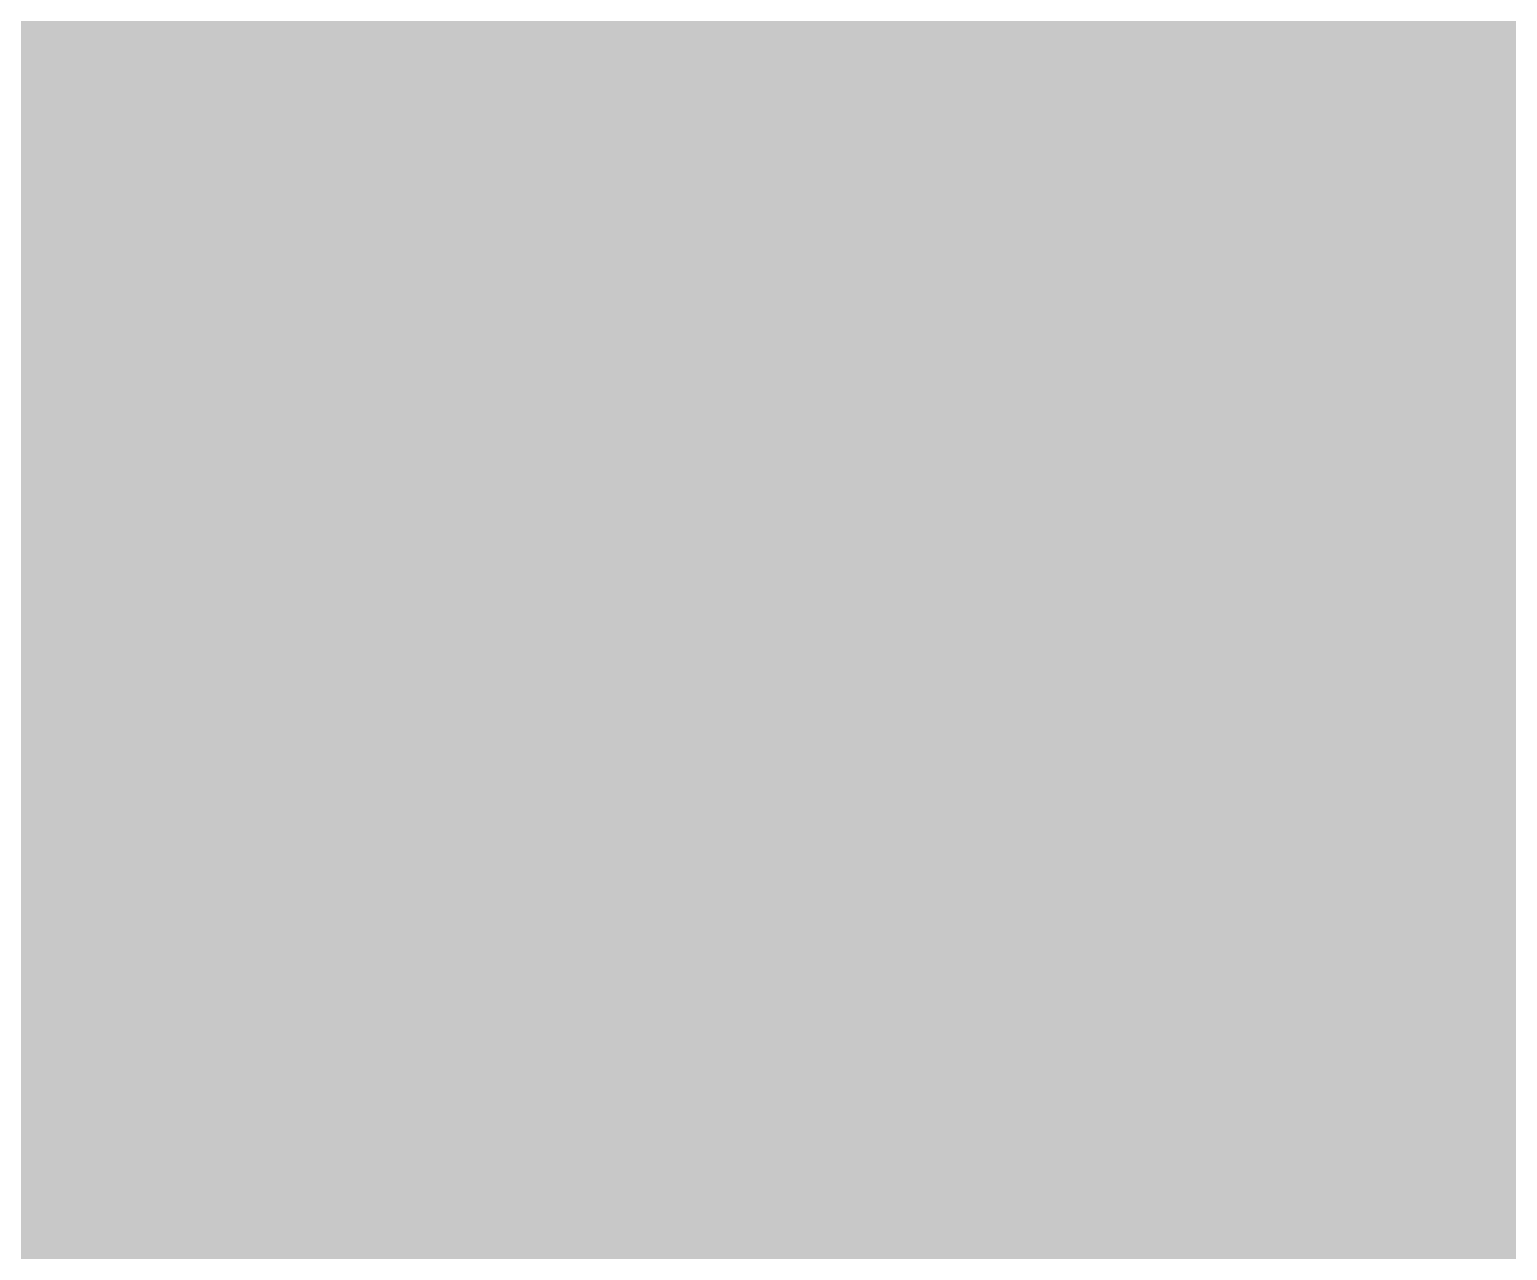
# Model space of a CAD drawing. Header units: metres. Extents: x -6 to 1255, y -2 to 532.
# Drawn here: x 966.571 to 971.095, y 322.952 to 326.689 of the extents above; entities that cross this region are included whole.
import ezdxf

# ---------------------------------------------------------------- set-up
doc = ezdxf.new("R2010")
doc.units = ezdxf.units.M
doc.header["$MEASUREMENT"] = 0
doc.layers.add('TPX_BUILDINGS_HATCH', color=7, linetype='CONTINUOUS', lineweight=0, true_color=0xf0f0f0)

msp = doc.modelspace()

# ---------------------------------------------------------------- hatches: boundary and pattern name
at = {"layer": 'TPX_BUILDINGS_HATCH'}
msp.add_hatch(color=256, dxfattribs=at).paths.add_polyline_path([(944.2987, 331.9148), (943.1102, 329.7243), (951.5987, 325.6618), (952.4297, 325.2643), (953.8497, 324.5843), (960.1697, 321.5543), (958.9897, 319.1643), (958.9297, 319.0343), (958.2797, 317.7143), (959.0997, 317.3438), (958.9397, 316.9838), (960.3997, 316.3238), (961.5497, 315.8138), (962.8597, 315.2238), (963.0297, 315.5838), (964.3397, 315.0038), (964.1697, 314.6338), (965.5997, 313.9938), (966.6297, 313.5338), (968.0997, 312.8738), (968.2597, 313.2438), (969.0797, 312.8738), (969.7497, 314.2738), (970.4197, 315.6838), (971.6087, 318.1843), (973.0297, 321.1738), (975.5297, 326.4238), (974.6882, 326.8008), (974.8997, 327.2538), (973.4297, 327.9138), (973.2502, 327.4453), (972.4292, 327.8128), (972.1682, 327.9298), (972.3797, 328.4138), (970.9197, 329.0738), (970.7097, 328.5833), (969.5987, 329.0813), (969.8197, 329.5638), (968.3597, 330.2238), (968.1402, 329.7348), (967.0577, 330.2193), (967.2797, 330.7038), (965.8197, 331.3638), (965.5992, 330.8728), (962.2087, 332.3923), (962.3697, 332.7543), (960.0897, 333.7843), (959.9297, 333.4138), (957.0987, 334.6823), (957.2997, 335.1343), (955.8402, 335.7943), (955.6407, 335.3353), (954.5382, 335.8298), (954.7002, 336.1943), (952.4202, 337.2143), (952.2502, 336.8548), (951.2007, 337.3248), (951.4102, 337.7843), (949.9502, 338.4343), (949.7422, 337.9783), (948.0102, 338.7543), (946.7232, 336.3828), (946.3702, 336.5743), (945.5102, 334.9943), (945.8612, 334.7938), (945.1567, 333.4963), (944.8102, 333.6843), (943.9502, 332.1043), (944.2987, 331.9148)])

doc.saveas('drawing.dxf')
